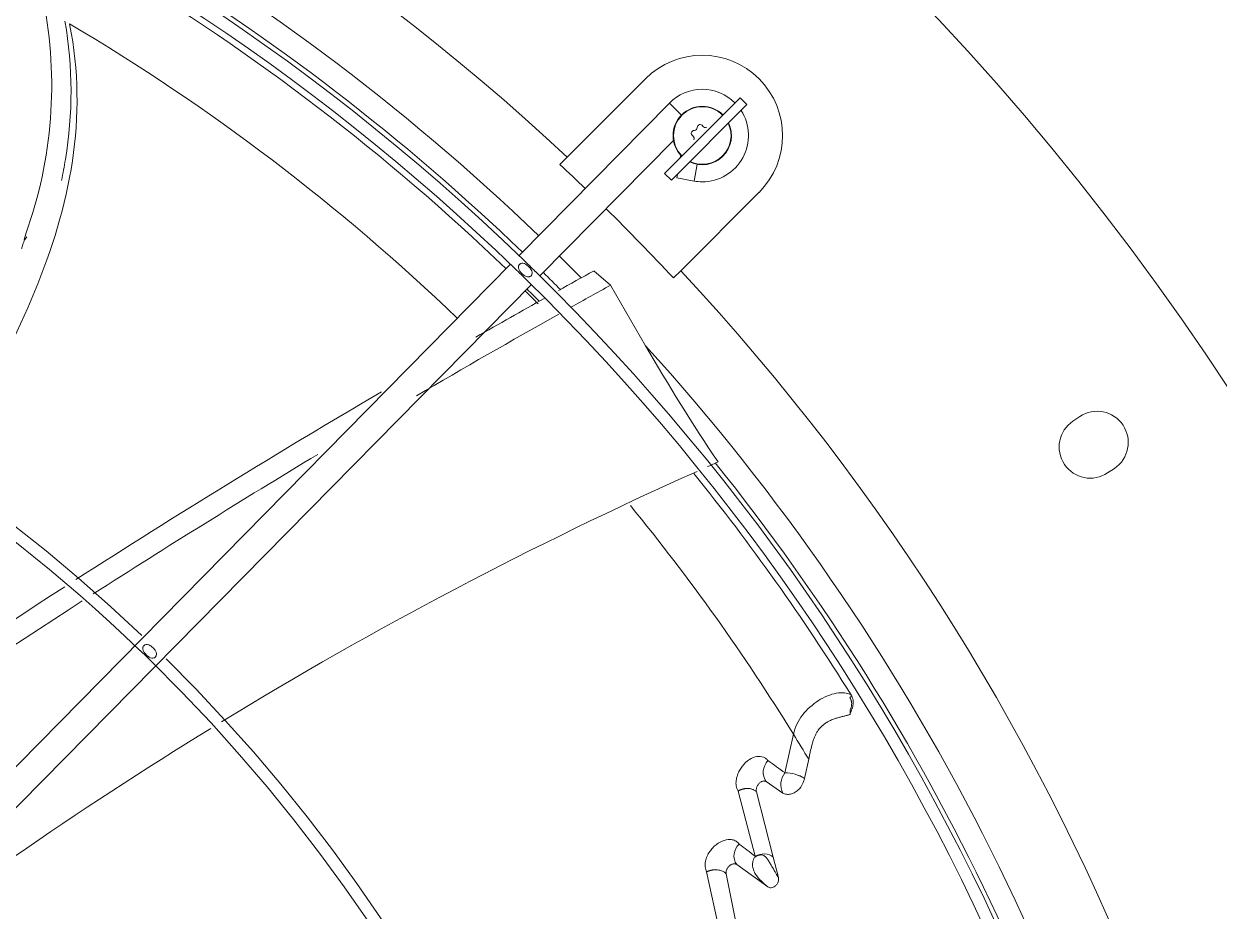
# Model space of a CAD drawing. Header units: millimetres. Extents: x 113490 to 142599, y -20467 to 115.
# Drawn here: x 135083.3 to 135329, y -11165.8 to -10983.5 of the extents above; entities that cross this region are included whole.
import ezdxf

# ---------------------------------------------------------------- set-up
doc = ezdxf.new("R2010")
doc.units = ezdxf.units.MM
doc.layers.add('DV3_0', color=7, linetype='Continuous')

msp = doc.modelspace()

# ---------------------------------------------------------------- linework, layer by layer
at = {"layer": 'DV3_0', "color": 7, "linetype": 'Continuous', "lineweight": 15}
for p, q in [((135211.12, -10994.77), (135195.01, -11010.88)), ((135215.01, -11014.22), (135230.57, -10998.66)), ((135231.98, -11000.07), (135230.57, -10998.66)), ((135216.03, -10999.77), (135185.11, -11031.12)), ((135231.98, -11000.07), (135216.43, -11015.63)), ((135189.41, -11035.3), (135216.88, -11007.45)), ((135195.01, -11010.88), (135193.52, -11012.37)), ((135218.35, -11010.47), (135218.27, -11010.96)), ((135215.01, -11014.22), (135216.43, -11015.63)), ((135217.66, -11014.4), (135217.53, -11015.16)), ((135217.53, -11015.16), (135221.14, -11015.79)), ((135218.35, -11034.22), (135234.46, -11018.1)), ((135083.72, -11026.61), (135083.33, -11027.77)), ((135183.36, -11032.9), (135030.62, -11187.79)), ((135203.92, -11037.2), (135200.52, -11034.24)), ((135216.86, -11035.71), (135218.35, -11034.22)), ((135034.94, -11191.95), (135187.66, -11037.08)), ((135211.14, -11049.64), (135203.92, -11037.2)), ((135300.42, -11064.19), (135299, -11065.13)), ((135306.11, -11075.78), (135307.53, -11074.83)), ((135253.14, -11125.41), (135253.13, -11125.42)), ((135241.53, -11129.47), (135239.79, -11137.41)), ((135244.66, -11134.62), (135243.81, -11138.56)), ((135239.34, -11141.56), (135235.94, -11139.2)), ((135230.13, -11141.15), (135233.65, -11154.53)), ((135233.92, -11141.31), (135237.33, -11154.74)), ((135236.26, -11160.84), (135229.86, -11156.25)), ((135233.65, -11154.53), (135233.56, -11154.73)), ((135237.33, -11154.74), (135238.44, -11158.93)), ((135223.68, -11157.76), (135226.32, -11169.95)), ((135227.69, -11158.13), (135230.98, -11174.37))]:
    msp.add_line(p, q, dxfattribs=at)
at = {"layer": 'DV3_0', "color": 7, "linetype": 'Continuous', "lineweight": 20}
for p, q in [((135218.52, -11002.22), (135216.03, -10999.77)), ((135221.75, -11012.35), (135221.14, -11015.79))]:
    msp.add_line(p, q, dxfattribs=at)
at = {"layer": 'DV3_0', "color": 7, "linetype": 'Continuous', "lineweight": 15}
for centre, radius, start, end in [((134869.24, -11359.99), 551.5, 15.4775, 74.5225), ((134869.24, -11359.99), 477.5, 46.9802, 133.0198), ((134869.24, -11359.99), 456, 45.9967, 135.345), ((134869.24, -11359.99), 453.5, 45.9921, 90), ((134869.24, -11359.99), 457, 46.1533, 71.5308), ((134868.95, -11360.29), 452.62, 46.1596, 59.0713), ((134999.13, -10996.17), 89.89, 340.2075, 11.1643), ((135008.18, -10997.37), 84.81, 350.506, 9.7892), ((135222.79, -11006.44), 16.5, 315, 135), ((135222.79, -11006.44), 9.5, 45, 135.4011), ((135222.79, -11006.44), 6, 45, 225), ((135222.79, -11006.44), 5.91, 45, 225), ((135222.79, -11006.44), 9.5, 270, 32.8243), ((135222.79, -11006.44), 6, 244.4712, 25.5288), ((135222.79, -11006.44), 5.91, 244.7712, 25.2288), ((135222.34, -11004.77), 0.6, 28.8618, 181.1382), ((135221.12, -11005.99), 0.6, 88.8617, 241.1383), ((135220.54, -11007.04), 0.6, 328.8788, 61.1212), ((135221.14, -11004.79), 0.6, 268.8788, 1.1212), ((135223.39, -11004.19), 0.6, 208.8788, 301.1212), ((134994.08, -10995.56), 99.02, 348.2937, 350.8181), ((134869.24, -11359.99), 346, 46.4603, 135.3186), ((134869.24, -11359.99), 475.39, 46.1242, 46.989), ((134869.24, -11359.99), 343.5, 46.1768, 90), ((135222.79, -11006.44), 9.5, 260, 270), ((134869.24, -11359.99), 475.39, 43.011, 45.4011), ((134869.24, -11359.99), 456, 45.5718, 45.9967), ((134869.24, -11359.99), 453.5, 45.5613, 45.9921), ((134869.24, -11359.99), 453.5, 315.9918, 45.5613), ((134869.24, -11359.99), 456, 45.5635, 45.5718), ((134869.24, -11359.99), 456, 316.0129, 45.5635), ((134869.24, -11359.99), 457, 44.7675, 45.4011), ((136088.82, -12646.64), 1840.9, 118.85102, 119.11114), ((134869.24, -11359.99), 477.5, 316.9802, 43.0198), ((134869.41, -11360.07), 451.61, 44.9426, 45.422), ((134868.95, -11360.29), 452.62, 44.9736, 45.3982), ((136134.63, -12718.12), 1921.39, 118.97291, 119.25077), ((136088.82, -12646.64), 1840.9, 119.21123, 119.71692), ((136134.63, -12718.12), 1921.39, 119.33543, 120.34114), ((135564.13, -10846.16), 407.44, 209.9611, 213.9179), ((136088.82, -12646.64), 1840.9, 120.41446, 122.71107), ((135303.97, -11069.51), 6.4, 303.75, 123.75), ((135302.56, -11070.45), 6.4, 123.75, 303.75), ((136134.63, -12718.12), 1921.39, 121.04565, 122.66649), ((135578.25, -11871.46), 872.22, 114.12782, 121.39321), ((135578.25, -11871.46), 872.22, 113.81734, 113.97137), ((134869.24, -11359.99), 457, 12.0648, 38.7918), ((134868.95, -11360.29), 452.62, 31.8629, 38.9292), ((136088.82, -12646.64), 1840.9, 122.79433, 126.30553), ((136134.63, -12718.12), 1921.39, 122.74609, 126.08801), ((134869.24, -11359.99), 343.5, 46.146, 46.1768), ((134869.24, -11359.99), 343.5, 45.622, 46.146), ((134869.24, -11359.99), 343.5, 315.6512, 45.622), ((134869.24, -11359.99), 346, 316.5062, 45.3204), ((135578.25, -11871.46), 872.22, 121.56134, 127.88902), ((134963.66, -11302.12), 327.14, 30.7976, 31.8538), ((135238.69, -11137.25), 3.37, 135.5263, 215.3895), ((135131.75, -11284.08), 182.17, 53.6224, 54.9817), ((135242.72, -11139.83), 3.8, 140.4176, 207.0601), ((135239.88, -11144.73), 7.32, 57.4467, 90.6656), ((135239.95, -11144.46), 7.05, 56.8109, 91.3014), ((135232.46, -11154.45), 3.16, 130.9121, 214.6491), ((135130.31, -11287.54), 168.44, 52.1547, 53.5467), ((135235.86, -11156.22), 2.74, 147.2142, 153.9637), ((135235.49, -11157.99), 3.78, 95.905, 120.715), ((135234.36, -11156.04), 1.96, 57.2613, 67.8559)]:
    msp.add_arc(centre, radius, start, end, dxfattribs=at)
at = {"layer": 'DV3_0', "color": 7, "linetype": 'Continuous', "lineweight": 20}
for centre, radius, start, end in [((134869.24, -11359.99), 461.75, 46.1456, 74.9574), ((134871.26, -11358.1), 435.17, 46.1979, 59.4106), ((134869.24, -11359.99), 461.75, 44.6314, 45.4011), ((134869.24, -11359.99), 461.75, 11.9044, 42.2304), ((134871.26, -11358.1), 435.17, 31.6947, 39.3007)]:
    msp.add_arc(centre, radius, start, end, dxfattribs=at)
at = {"layer": 'DV3_0', "color": 7, "linetype": 'Continuous', "lineweight": 15}
for points, knots in [([(135066.32, -11075.81), (135068.52, -11072.04), (135070.66, -11068.24), (135077.4, -11055.96), (135081.86, -11047.36), (135089.11, -11029.8), (135091.9, -11020.83), (135094.64, -11002.5), (135094.62, -10993.13), (135092.71, -10983.5)], [0.5681808, 0.5681808, 0.5681808, 0.5681808, 0.625, 0.625, 0.75, 0.75, 0.875, 0.875, 1, 1, 1, 1]), ([(135218.56, -11010.66), (135218.55, -11010.68), (135218.5, -11010.73), (135218.4, -11010.83), (135218.31, -11010.92), (135218.27, -11010.96)], [0.93699996, 0.93699996, 0.93699996, 0.93699996, 0.94570082, 0.97250001, 1, 1, 1, 1]), ([(135082.84, -11029.65), (135082.86, -11029.58), (135082.92, -11029.41), (135083.02, -11029.04), (135083.15, -11028.58), (135083.39, -11027.97), (135083.65, -11027.53), (135083.89, -11027.32), (135083.94, -11027.28)], [0, 0, 0, 0, 0.0429002, 0.1091943, 0.2347989, 0.3498566, 0.5249439, 0.5623532, 0.5623532, 0.5623532, 0.5623532]), ([(135187.58, -11035.25), (135187.53, -11035.29), (135187.44, -11035.37), (135187.21, -11035.49), (135186.81, -11035.52), (135186.38, -11035.34), (135185.99, -11035.08), (135185.68, -11034.8), (135185.4, -11034.5), (135185.13, -11034.12), (135184.94, -11033.7), (135184.97, -11033.31), (135185.08, -11033.07), (135185.16, -11032.98), (135185.2, -11032.94)], [0, 0, 0, 0, 0.040419, 0.081737, 0.180004, 0.318741, 0.407079, 0.502384, 0.597672, 0.685216, 0.821732, 0.918627, 0.959704, 1, 1, 1, 1]), ([(135185.2, -11032.94), (135185.25, -11032.9), (135185.34, -11032.82), (135185.58, -11032.7), (135185.98, -11032.66), (135186.41, -11032.84), (135186.79, -11033.11), (135187.1, -11033.38), (135187.38, -11033.68), (135187.66, -11034.06), (135187.84, -11034.48), (135187.81, -11034.87), (135187.7, -11035.11), (135187.62, -11035.2), (135187.58, -11035.25)], [0, 0, 0, 0, 0.040441, 0.08184, 0.180502, 0.319168, 0.407275, 0.502441, 0.597059, 0.684342, 0.821198, 0.918588, 0.959713, 1, 1, 1, 1]), ([(135110.34, -11113.57), (135110.3, -11113.61), (135110.21, -11113.7), (135109.97, -11113.81), (135109.57, -11113.85), (135109.14, -11113.67), (135108.75, -11113.4), (135108.44, -11113.13), (135108.16, -11112.83), (135107.89, -11112.45), (135107.7, -11112.03), (135107.73, -11111.64), (135107.84, -11111.4), (135107.92, -11111.31), (135107.96, -11111.27)], [0, 0, 0, 0, 0.040443, 0.081793, 0.180216, 0.319289, 0.407802, 0.503208, 0.598506, 0.68594, 0.822069, 0.918689, 0.959722, 1, 1, 1, 1]), ([(135107.96, -11111.27), (135108.01, -11111.23), (135108.1, -11111.14), (135108.34, -11111.03), (135108.74, -11110.99), (135109.17, -11111.17), (135109.56, -11111.43), (135109.87, -11111.71), (135110.15, -11112.01), (135110.42, -11112.38), (135110.6, -11112.81), (135110.57, -11113.2), (135110.46, -11113.44), (135110.38, -11113.53), (135110.34, -11113.57)], [0, 0, 0, 0, 0.040471, 0.081926, 0.180876, 0.319892, 0.408079, 0.503208, 0.597701, 0.68481, 0.821378, 0.918632, 0.959731, 1, 1, 1, 1]), ([(135241.53, -11129.47), (135241.82, -11128.05), (135242.5, -11126.71), (135244.32, -11124.35), (135245.46, -11123.33), (135247.88, -11121.79), (135249.16, -11121.26), (135251.52, -11120.84), (135252.59, -11120.94), (135253.37, -11121.36)], [0, 0, 0, 0, 0.25, 0.25, 0.5, 0.5, 0.75, 0.75, 1, 1, 1, 1]), ([(135253.37, -11121.36), (135253.44, -11121.42), (135253.45, -11121.51), (135253.36, -11121.72), (135253.26, -11121.84), (135253.13, -11121.92)], [0, 0, 0, 0, 0.5, 0.5, 1, 1, 1, 1]), ([(135253.37, -11121.36), (135253.4, -11121.43), (135253.48, -11121.56), (135253.57, -11121.76), (135253.66, -11121.96), (135253.73, -11122.18), (135253.78, -11122.39), (135253.81, -11122.61), (135253.82, -11122.83), (135253.82, -11123.14), (135253.78, -11123.54), (135253.65, -11124.02), (135253.49, -11124.49), (135253.31, -11124.95), (135253.19, -11125.26), (135253.13, -11125.42)], [0, 0, 0, 0, 0.053441, 0.106823, 0.159977, 0.212862, 0.265557, 0.318103, 0.370297, 0.421864, 0.536324, 0.651095, 0.76641, 0.882048, 1, 1, 1, 1]), ([(135253.13, -11121.92), (135253.16, -11121.97), (135253.22, -11122.07), (135253.29, -11122.22), (135253.35, -11122.38), (135253.4, -11122.53), (135253.45, -11122.68), (135253.48, -11122.87), (135253.51, -11123.13), (135253.49, -11123.51), (135253.38, -11123.98), (135253.25, -11124.33), (135253.18, -11124.52)], [0, 0, 0, 0, 0.065844, 0.129396, 0.190719, 0.249962, 0.307355, 0.36321, 0.475873, 0.588457, 0.784846, 1, 1, 1, 1]), ([(135253.14, -11125.41), (135253.15, -11125.4), (135253.16, -11125.39), (135253.17, -11125.37), (135253.17, -11125.34), (135253.18, -11125.3), (135253.19, -11125.25), (135253.2, -11125.17), (135253.2, -11125.07), (135253.2, -11124.92), (135253.2, -11124.73), (135253.19, -11124.59), (135253.18, -11124.52)], [0, 0, 0, 0, 0.045104, 0.093894, 0.147075, 0.205242, 0.268921, 0.338596, 0.464685, 0.615485, 0.788015, 1, 1, 1, 1]), ([(135244.66, -11134.62), (135244.72, -11134.38), (135244.82, -11133.86), (135245.03, -11132.89), (135245.27, -11131.85), (135245.59, -11130.76), (135245.91, -11129.89), (135246.27, -11129.17), (135246.6, -11128.65), (135247, -11128.15), (135247.48, -11127.68), (135248.07, -11127.22), (135248.78, -11126.79), (135249.53, -11126.45), (135250.19, -11126.22), (135250.65, -11126.07), (135251.02, -11125.97), (135251.38, -11125.88), (135251.72, -11125.8), (135252.04, -11125.72), (135252.35, -11125.64), (135252.64, -11125.57), (135252.9, -11125.49), (135253.05, -11125.44), (135253.13, -11125.42)], [0, 0, 0, 0, 0.040231, 0.086345, 0.160439, 0.21481, 0.272378, 0.313799, 0.35158, 0.380362, 0.430328, 0.47797, 0.529874, 0.605985, 0.666019, 0.700163, 0.735058, 0.770693, 0.807058, 0.844149, 0.881968, 0.92053, 0.959861, 1, 1, 1, 1]), ([(135236.28, -11134.89), (135236.22, -11134.81), (135236.1, -11134.66), (135235.8, -11134.41), (135235.17, -11134.04), (135233.96, -11133.95), (135232.36, -11134.6), (135231.17, -11135.75), (135230.41, -11136.91), (135229.97, -11137.87), (135229.71, -11138.97), (135229.69, -11140.15), (135229.98, -11140.81), (135230.13, -11141.15)], [0, 0, 0, 0, 0.027264, 0.054523, 0.113506, 0.240954, 0.387043, 0.554418, 0.629062, 0.712518, 0.803043, 0.898853, 1, 1, 1, 1]), ([(135235.94, -11139.2), (135235.91, -11139.19), (135235.86, -11139.16), (135235.78, -11139.12), (135235.7, -11139.09), (135235.57, -11139.07), (135235.41, -11139.06), (135235.2, -11139.1), (135234.98, -11139.19), (135234.67, -11139.37), (135234.39, -11139.64), (135234.16, -11139.98), (135234.04, -11140.23), (135233.95, -11140.47), (135233.9, -11140.7), (135233.88, -11140.91), (135233.88, -11141.12), (135233.91, -11141.24), (135233.92, -11141.31)], [0, 0, 0, 0, 0.029362, 0.058549, 0.087832, 0.117479, 0.179817, 0.243639, 0.313764, 0.385745, 0.542709, 0.6233, 0.703555, 0.766315, 0.828517, 0.887168, 0.943896, 1, 1, 1, 1]), ([(135243.81, -11138.56), (135243.79, -11138.65), (135243.71, -11138.98), (135243.39, -11139.87), (135242.68, -11140.85), (135241.72, -11141.53), (135240.91, -11141.82), (135240.08, -11141.86), (135239.59, -11141.66), (135239.34, -11141.56)], [0, 0, 0, 0, 0.040227, 0.156523, 0.425511, 0.56901, 0.708916, 0.851779, 1, 1, 1, 1]), ([(135230.13, -11141.15), (135230.18, -11141.12), (135230.26, -11141.08), (135230.39, -11141.01), (135230.52, -11140.95), (135230.66, -11140.89), (135230.79, -11140.84), (135230.92, -11140.8), (135231.05, -11140.76), (135231.18, -11140.72), (135231.31, -11140.69), (135231.43, -11140.67), (135231.55, -11140.65), (135231.67, -11140.63), (135231.79, -11140.62), (135231.9, -11140.61), (135232.02, -11140.61), (135232.12, -11140.61), (135232.23, -11140.61), (135232.33, -11140.62), (135232.49, -11140.64), (135232.71, -11140.67), (135232.98, -11140.74), (135233.23, -11140.84), (135233.48, -11140.96), (135233.72, -11141.11), (135233.85, -11141.24), (135233.92, -11141.31)], [0, 0, 0, 0, 0.033962, 0.067022, 0.09926, 0.130745, 0.161535, 0.191676, 0.221209, 0.250165, 0.278572, 0.30645, 0.333819, 0.360694, 0.387087, 0.413011, 0.438473, 0.463484, 0.488049, 0.512176, 0.535866, 0.604535, 0.676059, 0.750915, 0.829536, 0.912374, 1, 1, 1, 1]), ([(135230.39, -11152.06), (135230.29, -11151.94), (135230.1, -11151.7), (135229.74, -11151.44), (135229.35, -11151.25), (135228.94, -11151.13), (135228.52, -11151.09), (135227.69, -11151.11), (135226.38, -11151.54), (135225.11, -11152.56), (135224.27, -11153.61), (135223.74, -11154.53), (135223.4, -11155.59), (135223.3, -11156.74), (135223.55, -11157.42), (135223.68, -11157.76)], [0, 0, 0, 0, 0.044448, 0.08732, 0.128788, 0.169031, 0.208035, 0.245711, 0.394808, 0.553958, 0.628764, 0.712553, 0.803274, 0.899084, 1, 1, 1, 1]), ([(135233.65, -11154.53), (135234.23, -11154.2), (135234.96, -11154.03), (135236.31, -11154.11), (135236.93, -11154.35), (135237.33, -11154.74)], [0, 0, 0, 0, 0.5, 0.5, 1, 1, 1, 1]), ([(135229.86, -11156.25), (135229.84, -11156.23), (135229.79, -11156.2), (135229.7, -11156.16), (135229.62, -11156.13), (135229.49, -11156.1), (135229.32, -11156.08), (135229.1, -11156.11), (135228.87, -11156.18), (135228.56, -11156.34), (135228.27, -11156.58), (135228.02, -11156.87), (135227.88, -11157.1), (135227.78, -11157.32), (135227.71, -11157.52), (135227.67, -11157.73), (135227.66, -11157.94), (135227.68, -11158.07), (135227.69, -11158.13)], [0, 0, 0, 0, 0.030086, 0.060141, 0.090432, 0.121217, 0.185591, 0.251321, 0.32233, 0.394829, 0.548781, 0.625513, 0.701915, 0.762387, 0.822068, 0.88272, 0.941531, 1, 1, 1, 1]), ([(135233.4, -11155.01), (135233.23, -11155.35), (135233.15, -11155.71), (135233.11, -11156.41), (135233.15, -11156.76), (135233.32, -11157.41), (135233.45, -11157.71), (135233.76, -11158.28), (135233.94, -11158.54), (135234.33, -11159.03), (135234.53, -11159.26), (135234.93, -11159.67), (135235.13, -11159.86), (135235.7, -11160.37), (135236.04, -11160.65), (135236.26, -11160.84)], [0, 0, 0, 0, 0.125, 0.125, 0.25, 0.25, 0.375, 0.375, 0.5, 0.5, 0.625, 0.625, 0.75, 0.75, 1, 1, 1, 1]), ([(135238.44, -11158.93), (135238.3, -11158.66), (135238.11, -11158.35), (135237.69, -11157.66), (135237.46, -11157.26), (135237.09, -11156.62), (135236.96, -11156.4), (135236.7, -11155.94), (135236.56, -11155.71), (135236.27, -11155.27), (135236.12, -11155.05), (135235.8, -11154.68), (135235.62, -11154.52), (135235.42, -11154.39)], [0, 0, 0, 0, 0.25, 0.25, 0.5, 0.5, 0.625, 0.625, 0.75, 0.75, 0.875, 0.875, 1, 1, 1, 1]), ([(135223.68, -11157.76), (135223.72, -11157.74), (135223.81, -11157.69), (135223.95, -11157.63), (135224.08, -11157.57), (135224.21, -11157.53), (135224.34, -11157.49), (135224.47, -11157.45), (135224.59, -11157.42), (135224.71, -11157.39), (135224.82, -11157.37), (135224.92, -11157.36), (135225.03, -11157.34), (135225.12, -11157.33), (135225.21, -11157.32), (135225.3, -11157.32), (135225.38, -11157.31), (135225.46, -11157.31), (135225.53, -11157.31), (135225.59, -11157.31), (135225.65, -11157.32), (135225.85, -11157.32), (135226.16, -11157.36), (135226.57, -11157.46), (135226.92, -11157.59), (135227.22, -11157.75), (135227.48, -11157.93), (135227.62, -11158.07), (135227.69, -11158.13)], [0, 0, 0, 0, 0.032977, 0.064623, 0.095011, 0.124194, 0.152217, 0.179111, 0.204897, 0.229593, 0.25321, 0.275753, 0.297227, 0.317632, 0.336967, 0.355229, 0.372416, 0.388523, 0.403544, 0.417476, 0.430311, 0.442045, 0.545349, 0.644314, 0.739144, 0.829909, 0.916758, 1, 1, 1, 1]), ([(135236.26, -11160.84), (135236.43, -11160.97), (135236.67, -11161.03), (135237.2, -11160.99), (135237.5, -11160.88), (135237.91, -11160.55), (135238.04, -11160.42), (135238.26, -11160.11), (135238.34, -11159.94), (135238.45, -11159.63), (135238.48, -11159.49), (135238.49, -11159.21), (135238.48, -11159.08), (135238.44, -11158.93)], [0, 0, 0, 0, 0.25, 0.25, 0.5, 0.5, 0.625, 0.625, 0.75, 0.75, 0.875, 0.875, 1, 1, 1, 1])]:
    msp.add_open_spline(points, degree=3, knots=knots, dxfattribs=at)

doc.saveas('drawing.dxf')
